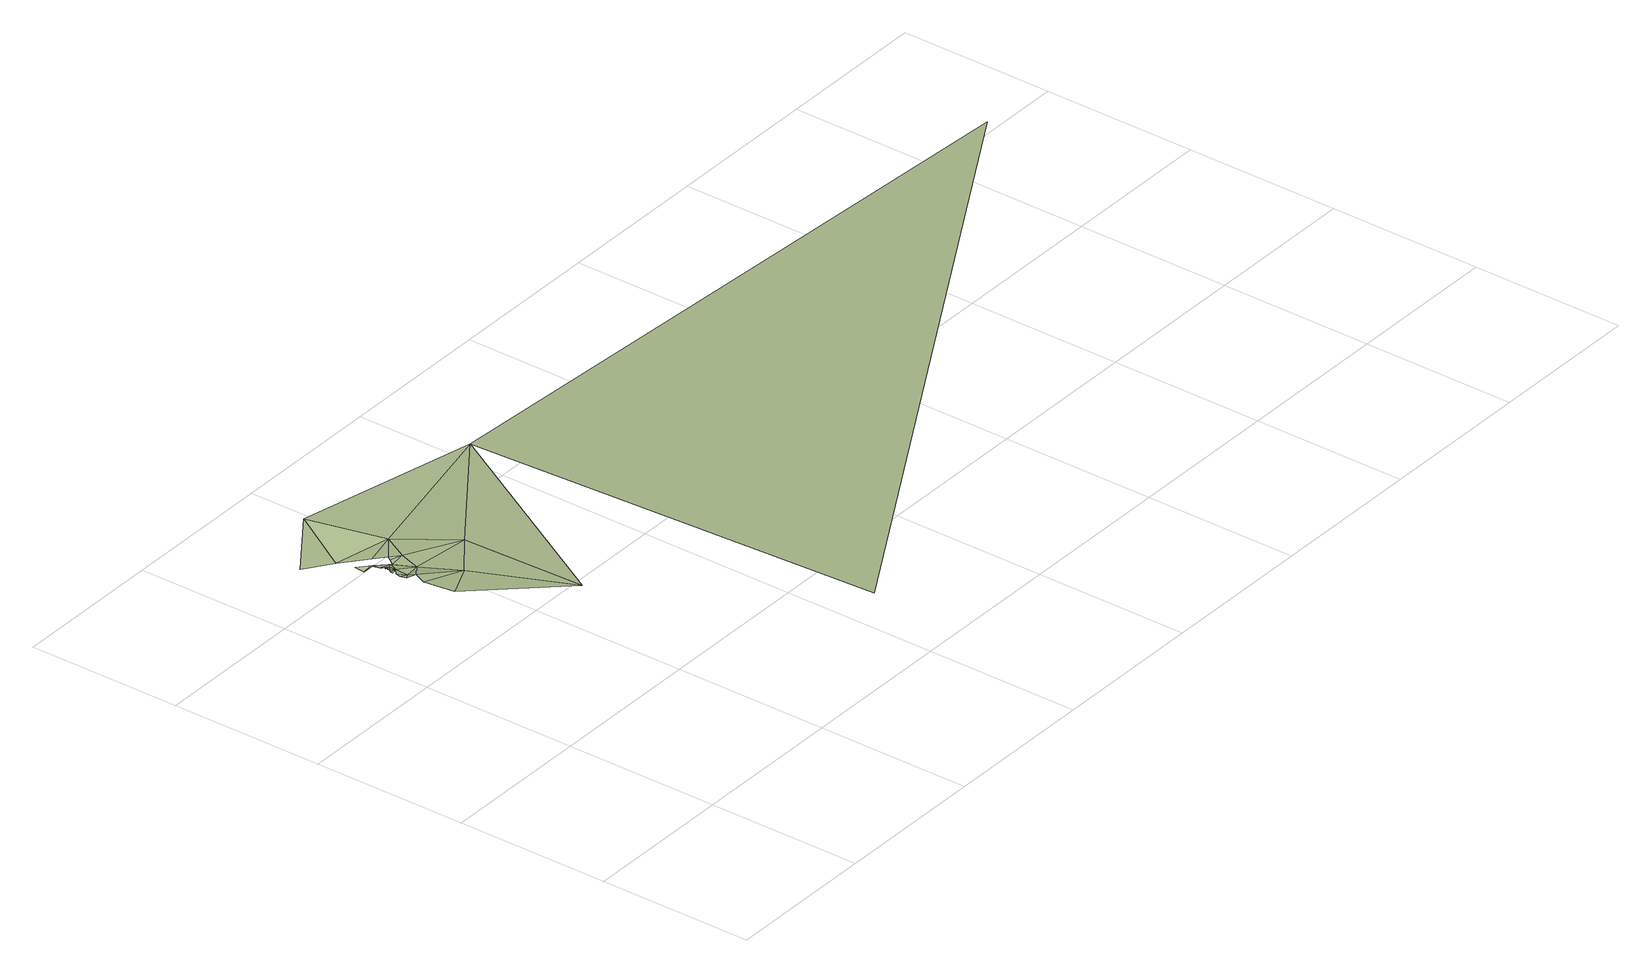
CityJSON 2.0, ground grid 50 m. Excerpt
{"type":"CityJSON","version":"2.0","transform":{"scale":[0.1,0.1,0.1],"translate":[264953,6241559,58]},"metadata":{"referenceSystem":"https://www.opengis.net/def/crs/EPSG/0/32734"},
"CityObjects":{
"terrain1":{"type":"TINRelief","geometry":[{"type":"CompositeSurface","lod":"1","boundaries":[[[0,1,2]],[[3,4,5]],[[5,4,6]],[[7,4,3]],[[8,9,10]],[[4,10,6]],[[8,10,11]],[[12,13,14]],[[15,13,16]],[[11,10,12]],[[16,17,18]],[[16,13,17]],[[17,19,18]],[[7,2,1]],[[13,12,20]],[[13,20,17]],[[12,10,20]],[[21,19,22]],[[19,17,20]],[[22,19,20]],[[0,23,1]],[[10,24,20]],[[7,25,4]],[[24,22,20]],[[22,26,27]],[[10,4,25]],[[26,28,27]],[[28,26,29]],[[24,26,22]],[[24,10,25]],[[7,1,25]],[[24,30,26]],[[24,31,30]],[[25,31,24]],[[32,33,34]],[[35,31,25]],[[31,35,36]],[[37,36,35]],[[38,32,39]],[[40,1,23]],[[25,1,40]],[[39,37,38]],[[35,38,37]],[[25,40,35]],[[33,32,38]],[[38,35,40]],[[23,41,40]],[[41,33,38]],[[41,38,40]],[[42,43,41]]]}]}
},
"vertices":[
[88,970,288],[219,1036,266],[87,1078,279],[87,1137,269],[117,1158,255],[82,1156,269],[85,1172,269],[111,1122,274],[89,1195,265],[88,1187,265],[107,1191,265],[93,1202,265],[98,1206,265],[97,1213,265],[93,1209,265],[93,1215,265],[94,1216,265],[98,1217,265],[94,1218,265],[98,1223,265],[108,1214,265],[91,1225,265],[101,1242,253],[311,693,302],[138,1232,250],[185,1178,240],[129,1287,230],[95,1270,253],[90,1288,229],[93,1322,229],[158,1255,232],[164,1246,232],[80,1380,226],[219,1599,217],[7,1449,217],[213,1249,235],[175,1263,235],[183,1276,235],[272,1344,223],[153,1310,230],[366,1147,248],[852,1500,182],[754,9,318],[3273,1538,3]
]}
